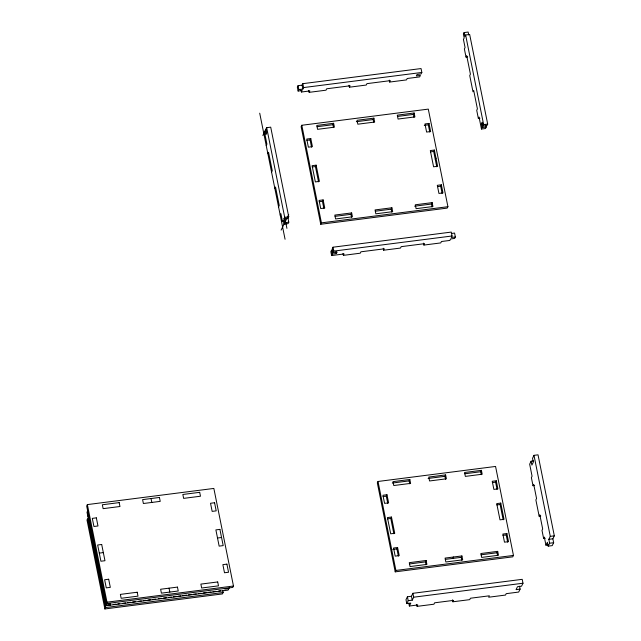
<?xml version="1.0" encoding="UTF-8"?>
<svg xmlns="http://www.w3.org/2000/svg" width="641" height="641" viewBox="0 0 641 641"><rect width="100%" height="100%" fill="white"/><g stroke="black" fill="none" stroke-linecap="round" stroke-linejoin="round"><path stroke-width="0.96" d="M262.842 135.483L266.672 127.671L270.71 127.158L288.738 216.786L288.009 218.277L288.787 222.179L288.073 223.637L284.027 224.158L283.25 220.256L282.513 221.746L280.886 213.629L280.197 215.039M87.368 504.595L86.679 505.997L106.302 603.582L232.787 587.42L233.468 586.018L213.854 488.434L87.368 504.595L106.991 602.179L106.302 603.582M266.223 145.539L266.912 144.137L264.493 132.118M302.095 85.157L298.049 85.678L297.336 87.136L298.113 91.038L302.159 90.517L301.43 92.016L309.851 90.934L309.162 92.344L326.005 90.189L326.694 88.787L350.098 85.79L349.409 87.2L366.251 85.045L366.94 83.642L390.353 80.646L389.664 82.056L406.506 79.901L407.195 78.498L419.655 76.904L420.384 75.414L416.346 75.926L417.059 74.468L421.105 73.947L421.834 72.457L421.049 68.563L302.824 83.667L302.095 85.157L302.873 89.059L298.834 89.572L298.113 91.038M87.801 516.101L88.53 514.611L87.745 510.717L87.016 512.207L105.821 605.729L228.092 590.113L229.542 587.156M267.858 153.656L268.539 152.254L272.265 170.762L271.576 172.173M302.873 89.059L303.61 87.569L302.824 83.667M301.807 125.267L301.126 126.678L320.748 224.262L447.226 208.101L447.915 206.698L428.292 109.114L301.807 125.267L321.429 222.86L320.748 224.262M274.845 188.406L275.526 187.004L279.252 205.513L278.563 206.915M311.542 147.15L310.092 139.938L310.781 138.528L306.743 139.049L308.369 147.166L312.415 146.653L310.781 138.528M288.787 222.179L284.748 222.691L283.963 218.797L284.692 217.307L288.738 216.786M281.111 230.111L288.714 214.591M333.528 127.615L332.943 124.691L333.624 123.288L316.79 125.436L317.567 129.338L334.41 127.182L333.624 123.288M318.521 181.844L315.444 166.564L316.133 165.162L312.095 165.674L315.356 181.916L319.402 181.395L316.133 165.162M105.821 605.729L107.271 602.78M104.884 608.95L105.573 607.548L87.681 518.569L86.992 519.971L104.884 608.95L222.443 593.927L223.124 592.524L222.731 590.569M109.867 605.216L110.597 603.726L106.558 604.239L105.773 600.345M323.889 208.525L322.431 201.314L323.12 199.904L319.082 200.425L320.716 208.541L324.755 208.029L323.12 199.904M373.775 122.471L373.19 119.546L373.879 118.144L357.037 120.3L357.822 124.194L374.665 122.038L373.879 118.144M333.2 249.95L331.581 250.158L330.852 251.649L331.629 255.543L344.097 253.948L343.408 255.358L360.25 253.203L360.939 251.801L384.344 248.812L383.655 250.214L400.497 248.059L401.186 246.657L424.598 243.668L423.909 245.07L440.752 242.915L441.441 241.513L449.862 240.439L450.591 238.949L454.629 238.428L455.35 236.97L454.565 233.068L451.328 233.484M455.35 236.97L451.304 237.482L452.041 235.992L451.256 232.09L333.032 247.202L332.294 248.692L333.08 252.586L337.126 252.073L336.405 253.54L332.367 254.052L331.629 255.543M351.548 217.243L350.964 214.318L351.653 212.916L334.81 215.072L335.596 218.966L352.43 216.81L351.653 212.916M333.08 252.586L333.809 251.096L333.032 247.202M414.03 117.327L413.445 114.402L414.126 113L397.292 115.156L398.069 119.05L414.911 116.902L414.126 113M468.731 34.975L468.146 32.05L464.1 32.563L463.387 34.029L464.172 37.923L463.435 39.422L465.07 47.538L464.38 48.94L466.015 57.057L467.634 56.857M485.838 125.091L486.231 127.038L485.501 128.529L481.463 129.049L482.192 127.551L481.407 123.657L482.12 122.199L482.905 126.093L486.952 125.572L487.681 124.082L469.661 34.454L465.614 34.975L464.885 36.465L464.1 32.563M429.774 132.046L428.316 124.827L429.005 123.425L424.967 123.937L426.602 132.062L430.64 131.541L429.005 123.425M391.803 212.099L391.21 209.174L391.899 207.772L375.057 209.928L375.842 213.822L392.685 211.666L391.899 207.772M466.015 57.057L466.704 55.655L470.422 74.164L469.733 75.566L473.002 91.807L473.691 90.405L477.409 108.914L476.72 110.316L478.354 118.433L479.973 118.232M436.761 166.796L433.677 151.46L434.366 150.05L430.319 150.571L433.588 166.804L437.627 166.291L434.366 150.05M435.303 159.577L435.992 158.175M432.05 206.955L431.465 204.038L432.154 202.628L415.312 204.783L416.097 208.678L432.931 206.53L432.154 202.628M442.114 193.422L440.663 186.202L441.353 184.8L437.306 185.321L438.941 193.438L442.979 192.917L441.353 184.8M478.354 118.433L479.043 117.031L481.463 129.049M482.905 126.093L483.635 124.602L465.614 34.975M378.014 481.471L377.325 482.873L395.217 571.852L512.768 556.837L513.457 555.427L495.565 466.448L378.014 481.471L395.906 570.45L395.217 571.852M387.749 503.353L386.291 496.134L386.98 494.732L382.941 495.245L384.576 503.361L388.614 502.848L386.98 494.732M393.854 533.745L390.786 518.457L391.475 517.055L387.428 517.575L390.698 533.809L394.736 533.296L391.475 517.055M409.727 483.811L409.142 480.894L409.831 479.484L392.989 481.639L393.774 485.533L410.609 483.386L409.831 479.484M398.357 556.124L396.907 548.904L397.596 547.502L393.55 548.015L395.185 556.132L399.223 555.619L397.596 547.502M445.519 479.244L444.926 476.319L445.615 474.917L428.773 477.064L429.558 480.966L446.4 478.811L445.615 474.917M520.115 589.111L516.069 589.632L517.503 586.707L521.542 586.186L522.992 583.23L522.207 579.336L412.908 593.302L411.458 596.258L407.42 596.771L405.985 599.696L406.771 603.598L410.809 603.077L409.367 606.033L417.788 604.96L417.099 606.362L433.941 604.215L434.622 602.804L453.572 600.385L452.883 601.787L469.725 599.639L470.414 598.237L489.363 595.81L488.674 597.22L505.517 595.064L506.198 593.662L518.665 592.068L520.115 589.111L519.522 586.195M426.017 564.833L425.432 561.917L426.121 560.506L409.279 562.662L410.064 566.556L426.906 564.409L426.121 560.506M406.771 603.598L408.205 600.673L407.42 596.771M408.205 600.673L412.243 600.152L413.693 597.196L412.908 593.302M481.303 474.669L480.718 471.744L481.407 470.342L464.565 472.489L465.35 476.391L482.184 474.236L481.407 470.342M452.802 558.415L453.491 557.013M497.047 489.387L495.597 482.168L496.286 480.766L492.24 481.279L493.874 489.395L497.913 488.883L496.286 480.766M461.808 560.266L461.224 557.341L461.905 555.939L445.07 558.087L445.848 561.989L462.69 559.833L461.905 555.939M503.161 519.779L500.084 504.491L500.773 503.089L496.727 503.61L499.996 519.843L504.034 519.33L500.773 503.089M533.528 460.911L531.101 461.224L529.658 464.172L532.07 476.191L531.381 477.593L533.016 485.718L534.634 485.509M548.375 544.89L545.948 545.195L547.398 542.246L548.175 546.14L552.222 545.627L553.656 542.695L552.871 538.801L554.321 535.844L538.023 454.822L533.985 455.342L532.535 458.299L533.32 462.193L531.886 465.118L531.101 461.224M497.592 555.691L497.007 552.766L497.696 551.364L480.854 553.52L481.639 557.414L498.482 555.258L497.696 551.364M507.656 542.158L506.206 534.939L506.895 533.536L502.848 534.049L504.483 542.166L508.529 541.653L506.895 533.536M533.016 485.718L533.705 484.308L536.557 498.514L535.876 499.924L539.137 516.157L540.756 515.949M539.137 516.157L539.826 514.755L542.679 528.961L541.998 530.363L543.624 538.488L545.243 538.28M543.624 538.488L544.313 537.078L545.948 545.195M548.175 546.14L549.609 543.215L548.824 539.321L550.274 536.365L533.985 455.342M303.61 87.569L421.834 72.457M317.087 126.718L332.943 124.691M356.348 121.702L373.19 119.546M397.588 116.43L413.445 114.402M306.863 140.347L310.092 139.938M424.278 125.348L428.316 124.827M481.407 123.657L483.026 123.449M483.635 124.602L487.681 124.082M482.192 127.551L486.231 127.038M312.215 166.981L315.444 166.564M430.44 151.869L433.677 151.46M319.202 201.723L322.431 201.314M437.426 186.619L440.663 186.202M283.963 218.797L288.009 218.277M335.115 216.346L350.964 214.318M375.362 211.201L391.21 209.174M414.623 206.186L431.465 204.038M321.429 222.86L447.915 206.698M333.809 251.096L452.041 235.992M392.3 483.042L409.142 480.894M428.084 478.466L444.926 476.319M464.869 473.771L480.718 471.744M383.062 496.551L386.291 496.134M492.36 482.585L495.597 482.168M99.291 553.119L103.329 552.598M217.515 538.015L221.554 537.495M387.549 518.873L390.786 518.457M496.847 504.908L500.084 504.491M392.861 549.417L396.907 548.904M502.969 535.355L506.206 534.939M550.274 536.365L554.321 535.844M548.824 539.321L552.871 538.801M549.609 543.215L553.656 542.695M106.991 602.179L233.468 586.018M409.583 563.936L425.432 561.917M445.311 559.377L461.224 557.341M481.159 554.794L497.007 552.766M224.783 589.135L228.821 588.614M108.081 605.144L110.508 604.832M113.185 604.495L115.989 604.134M117.864 603.894L119.731 603.654M122.703 603.277L125.676 602.893M127.663 602.644L130.628 602.26M132.615 602.011L135.588 601.627M138.472 601.258L141.308 600.897M143.207 600.657L146.052 600.288M147.943 600.048L150.787 599.688M152.678 599.447L155.523 599.079M158.495 598.702L161.468 598.325M163.447 598.069L166.42 597.692M168.399 597.436L171.371 597.059M173.31 596.811L176.155 596.442M178.046 596.202L180.89 595.842M182.781 595.601L186.571 595.112M188.47 594.872L191.306 594.511M193.294 594.255L196.266 593.878M198.245 593.622L201.218 593.245M203.197 592.989L206.17 592.613M208.149 592.356L211.025 591.988M212.948 591.747L215.825 591.379M218.693 591.01L220.616 590.762M105.573 607.548L223.124 592.524M395.906 570.45L513.457 555.427M413.693 597.196L522.992 583.23M423.517 243.123L423.909 245.07M389.271 80.109L389.664 82.056M383.27 248.267L383.655 250.214M349.016 85.245L349.409 87.2M452.49 599.84L452.883 601.787M416.706 604.415L417.099 606.362M343.015 253.411L343.408 255.358M411.458 596.258L412.243 600.152M308.77 90.389L309.162 92.344M408.774 603.109L409.367 606.033M336.012 251.584L336.405 253.54M301.038 90.061L301.43 92.016M331.581 250.158L332.367 254.052M298.049 85.678L298.834 89.572M266.672 127.671L286.92 228.364M265.943 129.17L266.728 133.064L266.007 134.53L265.222 130.628M259.717 113.185L285.061 239.245M151.02 498.546L151.805 502.44M169.04 588.174L169.825 592.068M119.186 502.608L102.344 504.763L103.129 508.658L119.971 506.51L119.186 502.608M159.441 497.464L142.598 499.619L143.384 503.514L160.226 501.366L159.441 497.464M199.688 492.328L182.845 494.475L183.63 498.377L200.473 496.222L199.688 492.328M96.342 517.856L92.304 518.369L93.931 526.485L97.977 525.973L96.342 517.856M214.567 502.744L210.528 503.265L212.163 511.382L216.201 510.869L214.567 502.744M101.695 544.481L97.656 545.002L100.917 561.236L104.964 560.723L101.695 544.481M219.919 529.378L215.881 529.891L219.15 546.132L223.188 545.611L219.919 529.378M108.682 579.232L104.643 579.744L106.278 587.869L110.316 587.348L108.682 579.232M226.906 564.128L222.868 564.641L224.502 572.758L228.541 572.245L226.906 564.128M137.214 592.236L120.372 594.391L121.149 598.285L137.991 596.138L137.214 592.236M177.461 587.1L160.619 589.247L161.404 593.149L178.246 590.994L177.461 587.1M217.716 581.956L200.873 584.103L201.651 588.005L218.493 585.85L217.716 581.956"/></g></svg>
